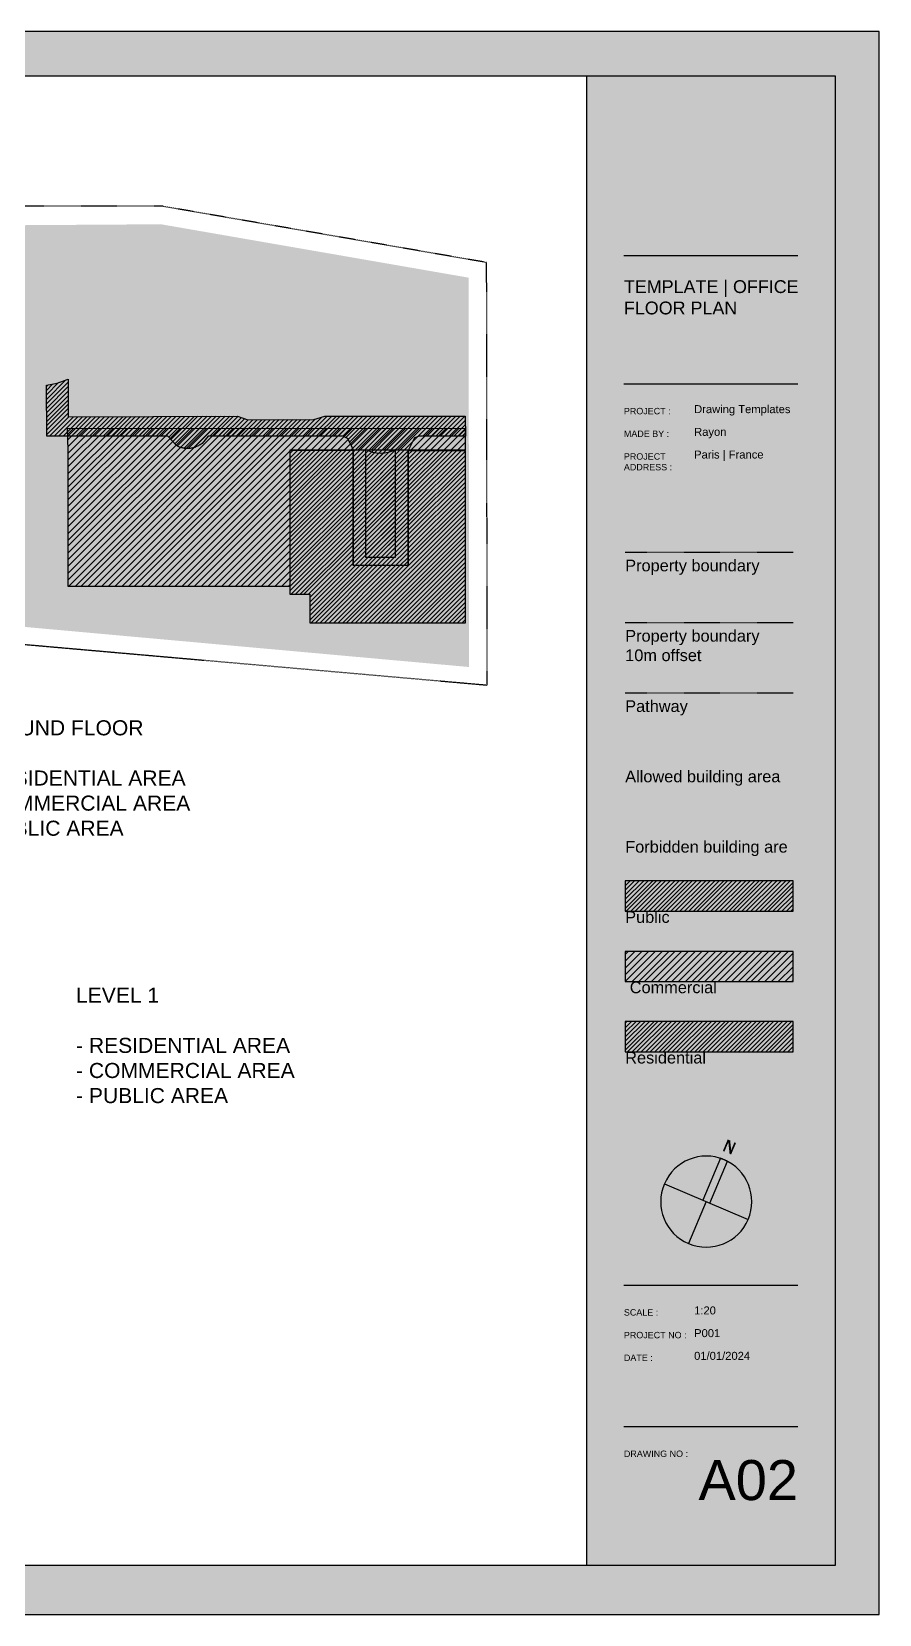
# Model space of a CAD drawing. Header units: metres. Extents: x 183920 to 185578, y 20757 to 21440.
# Drawn here: x 185408.9 to 185577.6, y 21119.2 to 21434.5 of the extents above; entities that cross this region are included whole.
import ezdxf

# ---------------------------------------------------------------- set-up
doc = ezdxf.new("R2010")
doc.units = ezdxf.units.M
for name, pattern in [('Commercial', [0]), ('Light Grey Page Line', [0]), ('Page Lines', [0]), ('Path', [0.00111125, 0.0003175, -0.00015875, 0.0003175, -0.00015875, 0, -0.00015875]), ('Property boundary', [0.00111125, 0.0003175, -0.00015875, 0.0003175, -0.00015875, 0, -0.00015875]), ('Public', [0]), ('Residential', [0]), ('Style Grey Hatch  Line', [0]), ('Style_5', [0.00111125, 0.0003175, -0.00015875, 0.0003175, -0.00015875, 0, -0.00015875])]:
    doc.linetypes.add(name, pattern=pattern)
for name, color, linetype, true_color in [('Import - Page 1', 7, 'Continuous', 0xff1493), ('Imported blocks_1', 7, 'Continuous', 0xc57dd9), ('Page and Legend', 7, 'Continuous', 0xf890f8), ('Walls', 7, 'Continuous', 0x68db4c), ('Zoning', 7, 'Continuous', 0x47d2e2)]:
    doc.layers.add(name, color=color, linetype=linetype, true_color=true_color)
doc.styles.add('Logo Text A3', font='', dxfattribs={"height": 0.0024})
doc.styles.add('Sheet Number A3', font='', dxfattribs={"height": 0.0075})
doc.styles.add('Style_14', font='', dxfattribs={"height": 3})
doc.styles.add('Style_18', font='', dxfattribs={"height": 3})
doc.styles.add('Style_6', font='', dxfattribs={"height": 4.2})
doc.styles.add('Text M A3', font='', dxfattribs={"height": 0.0015})
doc.styles.add('Text S A3', font='', dxfattribs={"height": 0.0012})
doc.styles.get('Logo Text A3').set_extended_font_data('arial')
doc.styles.get('Sheet Number A3').set_extended_font_data('arial')
doc.styles.get('Style_14').set_extended_font_data('arial')
doc.styles.get('Style_18').set_extended_font_data('arial')
doc.styles.get('Style_6').set_extended_font_data('arial')
doc.styles.get('Text M A3').set_extended_font_data('arial')
doc.styles.get('Text S A3').set_extended_font_data('arial')
pattern_1 = [(45, (0, 0), (-3.535533905932737, 3.535533905932738), []), (45, (0.8999999999999999, 0), (-3.535533905932737, 3.535533905932738), []), (45, (1.8, 0), (-3.535533905932737, 3.535533905932738), []), (45, (2.7, 0), (-3.535533905932737, 3.535533905932738), []), (45, (3.6, 0), (-3.535533905932737, 3.535533905932738), []), (45, (4.5, 0), (-3.535533905932737, 3.535533905932738), []), (45, (5.4, 0), (-3.535533905932737, 3.535533905932738), []), (45, (6.3, 0), (-3.535533905932737, 3.535533905932738), [])]
pattern_2 = [(45, (0, 0), (-5.303300858899106, 5.303300858899107), []), (45, (1.35, 0), (-5.303300858899106, 5.303300858899107), []), (45, (2.7, 0), (-5.303300858899106, 5.303300858899107), []), (45, (4.050000000000001, 0), (-5.303300858899106, 5.303300858899107), []), (45, (5.399999999999999, 0), (-5.303300858899106, 5.303300858899107), []), (45, (6.75, 0), (-5.303300858899106, 5.303300858899107), []), (45, (8.100000000000001, 0), (-5.303300858899106, 5.303300858899107), []), (45, (9.45, 0), (-5.303300858899106, 5.303300858899107), [])]

# ---------------------------------------------------------------- blocks, each defined once
blk = doc.blocks.new('ScaledText_4')
at = {"layer": 'Imported blocks_1', "insert": (-163.009084716711, 30.85567535590889), "char_height": 0.0015, "width": 0.006850961538461538, "attachment_point": 1, "style": 'Text M A3'}
blk.add_mtext('Rayon', dxfattribs=at)
blk = doc.blocks.new('ScaledText_8')
at = {"layer": 'Imported blocks_1', "insert": (-163.009084716711, 31.16509325436121), "char_height": 0.0015, "width": 0.01315865384615384, "attachment_point": 1, "style": 'Text M A3'}
blk.add_mtext('P001', dxfattribs=at)
blk = doc.blocks.new('ScaledText_13')
at = {"layer": 'Imported blocks_1', "insert": (-162.880430642298, 30.86945706665457), "char_height": 0.0012, "width": 0.01531380675831378, "attachment_point": 1, "style": 'Text S A3'}
blk.add_mtext('PROJECT ADDRESS :', dxfattribs=at)
blk = doc.blocks.new('ScaledText_20')
at = {"layer": 'Imported blocks_1', "insert": (-163.7394796803852, 34.1430555842989), "char_height": 0.0075, "width": 0.03090911319807309, "attachment_point": 3, "style": 'Sheet Number A3'}
blk.add_mtext('A02', dxfattribs=at)
blk = doc.blocks.new('ScaledText_27')
at = {"layer": 'Imported blocks_1', "insert": (-162.8804306422971, 31.17887496510691), "char_height": 0.0012, "width": 0.005611538461538461, "attachment_point": 1, "style": 'Text S A3'}
blk.add_mtext('DATE :', dxfattribs=at)
blk = doc.blocks.new('ScaledText_32')
at = {"layer": 'Imported blocks_1', "insert": (-163.7125384643408, 30.84210519768878), "char_height": 0.0024, "width": 0.04075906085664888, "attachment_point": 1, "style": 'Logo Text A3'}
blk.add_mtext('TEMPLATE | OFFICE FLOOR PLAN', dxfattribs=at)
blk = doc.blocks.new('ScaledText_38')
at = {"layer": 'Page and Legend', "insert": (185691.7441220085, 20079.06975461499), "char_height": 4.2, "width": 26.53942307692308, "attachment_point": 1, "style": 'Style_6'}
blk.add_mtext('Pathway', dxfattribs=at)
blk = doc.blocks.new('ScaledText_41')
at = {"layer": 'Imported blocks_1', "insert": (-162.8804306422971, 30.85387132344426), "char_height": 0.0012, "width": 0.009646153846153846, "attachment_point": 1, "style": 'Text S A3'}
blk.add_mtext('PROJECT :', dxfattribs=at)
blk = doc.blocks.new('Group 11_2')
at = {"layer": 'Zoning', "linetype": 'Property boundary'}
blk.add_lwpolyline([(185902.589719177, 20637.36246918879), (185902.246874185, 20878.51506117249), (185717.4754785246, 20910.6), (185608.0345602202, 20910.59999998474), (185608.0343258452, 20663.2453936615), (185902.589719177, 20637.36246918879)], close=True, dxfattribs=at)
blk = doc.blocks.new('ScaledText_49')
at = {"layer": 'Imported blocks_1', "insert": (-162.8804306422971, 31.21182893811335), "char_height": 0.0012, "width": 0.01302884615384615, "attachment_point": 1, "style": 'Text S A3'}
blk.add_mtext('DRAWING NO :', dxfattribs=at)
blk = doc.blocks.new('ScaledText_52')
at = {"layer": 'Page and Legend', "insert": (185691.7441220085, 20079.06975461499), "char_height": 4.2, "width": 57.15096153846154, "attachment_point": 1, "style": 'Style_6'}
blk.add_mtext('Property boundary\\P10m offset', dxfattribs=at)
blk = doc.blocks.new('A3  Title block minimal vertical')
at = {"layer": 'Imported blocks_1', "transparency": 33554483}
for points in [[(-0.2099314073314251, -0.1483019521171113), (-0.2005320687812578, -0.1390564406268284), (-0.2005320687812578, 0.1399498981545296), (0.1550605809780995, 0.1399498981545296), (0.1550605809780995, -0.1390564406268284), (-0.2005320687812578, -0.1390564406268284), (-0.2099314073314251, -0.1483019521171113), (0.2099314073314676, -0.1483019521171113), (0.2099314073314676, 0.1483019521171195), (-0.2099314073314251, 0.1483019521171195), (-0.2099314073314251, -0.1483019521171113)], [(0.180620286116124, -0.06146878940172724), (0.1815376347730086, -0.05930185374886622), (0.1819974989308505, -0.05949653224196715), (0.1821822954928767, -0.06129198126765741), (0.1827987791904129, -0.0598357405094971), (0.1830914200181305, -0.05995962682328857), (0.1821740715158963, -0.06212656211083859), (0.1818814305181397, -0.06200267572506291), (0.1816532951524526, -0.05984379838796855), (0.1809129289012087, -0.06159267109188005), (0.180620286116124, -0.06146878940172724)], [(0.176849900335257, -0.07067501146359047), (0.1781794616563782, -0.0712378667982959), (0.1815048096019954, -0.06338282175359325), (0.1801752482808742, -0.06281996641888782), (0.176849900335257, -0.07067501146359047)]]:
    blk.add_hatch(color=256, dxfattribs=at).paths.add_polyline_path(points, flags=0)
h = blk.add_hatch(color=256, dxfattribs=at)
edge = h.paths.add_edge_path(flags=0)
edge.add_line((0.1729157325874844, 0.1177487475928521), (0.1729157325874844, 0.1287278270255517))
edge.add_line((0.1729157325874844, 0.1287278270255517), (0.1807462492033576, 0.1287278270255517))
edge.add_arc((0.1805990281644988, 0.1254610725425581), 0.003270070165369793, -84.54646110202827, 87.41962837314571, ccw=False)
edge.add_line((0.1809098109081278, 0.1222058040478401), (0.1838130311677988, 0.1222058040478401))
edge.add_line((0.1838130311677988, 0.1222058040478401), (0.1838130311677994, 0.117748747597934))
edge.add_line((0.1838130311677994, 0.117748747597934), (0.1816867290057862, 0.117748747597934))
edge.add_line((0.1816867290057862, 0.117748747597934), (0.1750829251756895, 0.1221240231954549))
edge.add_line((0.1750829251756895, 0.1221240231954549), (0.1750829251757067, 0.117748747597934))
edge.add_line((0.1750829251757067, 0.117748747597934), (0.1729157325874844, 0.1177487475928521))
edge.add_line((0.1729157325874844, 0.1177487475928521), (0.1729157325874844, 0.1177487475928521))
at = {"layer": 'Imported blocks_1', "linetype": 'Page Lines'}
blk.add_lwpolyline([(-0.2099314073314248, -0.1483019521171226), (0.2099314073314677, -0.1483019521171226), (0.2099314073314677, 0.1483019521171085), (-0.2099314073314248, 0.1483019521171085), (-0.2099314073314248, -0.1483019521171226)], close=True, dxfattribs=at)
at = {"layer": 'Imported blocks_1', "linetype": 'Light Grey Page Line'}
blk.add_lwpolyline([(-0.2005320687812571, -0.1390564406268426), (0.2016915466515925, -0.1390564406268426), (0.2016915466515925, 0.1399498981545153), (-0.2005320687812571, 0.1399498981545153), (-0.2005320687812571, -0.1390564406268426)], close=True, dxfattribs=at)
at = {"layer": 'Imported blocks_1', "linetype": 'Page Lines'}
for points in [[(0.1550605809780948, 0.1399498873225211), (0.1550605809780948, -0.1390564115214913)], [(0.1620890018502521, 0.1063220825233825), (0.1946958290670561, 0.1063220825233826)], [(0.1620890018502521, 0.08229276619199163), (0.1946958290670561, 0.08229276619199169)], [(0.1696640652904924, -0.06763296629800761), (0.1853741733023694, -0.07428366977652559)], [(0.1775191192964622, -0.07095831803726764), (0.1741937578623408, -0.07881339494414248)], [(0.1620890018502521, -0.08661477361748393), (0.1946958290670561, -0.08661477361748388)], [(0.1620890018502521, -0.1131120256841145), (0.1946958290670561, -0.1131120256841145)]]:
    blk.add_lwpolyline(points, dxfattribs=at)
blk.add_lwpolyline([(0.1853741690138136, -0.07428368252904301, 1), (0.1696640592010107, -0.06763297828812262, 1), (0.1853741690138136, -0.07428368252904301)], format="xyb", close=True, dxfattribs=at)
at = {"layer": 'Imported blocks_1', "linetype": 'Style Grey Hatch  Line'}
blk.add_lwpolyline([(0.176849900335257, -0.07067501146359047), (0.1781794616563782, -0.0712378667982959), (0.1815048096019954, -0.06338282175359325), (0.1801752482808742, -0.06281996641888782), (0.176849900335257, -0.07067501146359047)], close=True, dxfattribs=at)
blk = doc.blocks.new('ScaledText_57')
at = {"layer": 'Imported blocks_1', "insert": (-163.009084716711, 31.15730038275606), "char_height": 0.0015, "width": 0.01315865384615384, "attachment_point": 1, "style": 'Text M A3'}
blk.add_mtext('1:20', dxfattribs=at)
blk = doc.blocks.new('ScaledText_65')
at = {"layer": 'Imported blocks_1', "insert": (-162.8804306422971, 31.17108209350176), "char_height": 0.0012, "width": 0.01295, "attachment_point": 1, "style": 'Text S A3'}
blk.add_mtext('PROJECT NO :', dxfattribs=at)
blk = doc.blocks.new('ScaledText_70')
at = {"layer": 'Imported blocks_1', "insert": (-163.0090847169364, 30.86346822730583), "char_height": 0.0015, "width": 0.01540384615384615, "attachment_point": 1, "style": 'Text M A3'}
blk.add_mtext('Paris | France ', dxfattribs=at)
blk = doc.blocks.new('ScaledText_73')
at = {"layer": 'Page and Legend', "insert": (185691.7441220084, 20079.06975461499), "char_height": 4.2, "width": 100.959999763976, "attachment_point": 1, "style": 'Style_6'}
blk.add_mtext('Residential', dxfattribs=at)
blk = doc.blocks.new('ScaledText_78')
at = {"layer": 'Imported blocks_1', "insert": (-162.8804306422971, 31.1632892218966), "char_height": 0.0012, "width": 0.007021153846153847, "attachment_point": 1, "style": 'Text S A3'}
blk.add_mtext('SCALE :', dxfattribs=at)
blk = doc.blocks.new('ScaledText_81')
at = {"layer": 'Page and Legend', "insert": (185691.7441220084, 20079.06975461499), "char_height": 4.2, "width": 100.959999763976, "attachment_point": 1, "style": 'Style_6'}
blk.add_mtext('Public', dxfattribs=at)
blk = doc.blocks.new('ScaledText_86')
at = {"layer": 'Page and Legend', "insert": (185691.7441220085, 20079.06975461499), "char_height": 4.2, "width": 68.46538461538461, "attachment_point": 1, "style": 'Style_6'}
blk.add_mtext('Forbidden building are', dxfattribs=at)
blk = doc.blocks.new('ScaledText_90')
at = {"layer": 'Page and Legend', "insert": (185691.7441220085, 20079.06975461499), "char_height": 4.2, "width": 89.99999976384957, "attachment_point": 1, "style": 'Style_6'}
blk.add_mtext('Allowed building area', dxfattribs=at)
blk = doc.blocks.new('ScaledText_93')
at = {"layer": 'Imported blocks_1', "insert": (-163.009084716711, 30.84788248430374), "char_height": 0.0015, "width": 0.0243188894388678, "attachment_point": 1, "style": 'Text M A3'}
blk.add_mtext('Drawing Templates', dxfattribs=at)
blk = doc.blocks.new('ScaledText_96')
at = {"layer": 'Page and Legend', "insert": (185691.7441220085, 20079.06975461499), "char_height": 4.2, "width": 57.15096153846154, "attachment_point": 1, "style": 'Style_6'}
blk.add_mtext('Property boundary', dxfattribs=at)
blk = doc.blocks.new('ScaledText_99')
at = {"layer": 'Page and Legend', "insert": (185691.7441220084, 20079.06975461499), "char_height": 4.2, "width": 100.959999763976, "attachment_point": 1, "style": 'Style_6'}
blk.add_mtext(' Commercial', dxfattribs=at)
blk = doc.blocks.new('ScaledText_101')
at = {"layer": 'Imported blocks_1', "insert": (-162.8804306422971, 30.86166419504942), "char_height": 0.0012, "width": 0.009259615384615385, "attachment_point": 1, "style": 'Text S A3'}
blk.add_mtext('MADE BY :', dxfattribs=at)
blk = doc.blocks.new('ScaledText_110')
at = {"layer": 'Imported blocks_1', "insert": (-163.0090847169363, 31.17288612575816), "char_height": 0.0015, "width": 0.01316105769230769, "attachment_point": 1, "style": 'Text M A3'}
blk.add_mtext('01/01/2024', dxfattribs=at)

msp = doc.modelspace()

# ---------------------------------------------------------------- hatches: boundary and pattern name
at = {"layer": 'Page and Legend', "transparency": 33554483}
for points in [[(185527.0392093316, 21287.27530224979), (185560.4797272277, 21287.27530224979), (185560.4797272277, 21293.32261759142), (185527.0392093316, 21293.32261759142), (185527.0392093316, 21287.27530224979)], [(185527.0392094574, 21273.2693594425), (185560.4797273536, 21273.2693594425), (185560.4797273536, 21279.31655825903), (185527.0392094574, 21279.31655825903), (185527.0392094574, 21273.2693594425)]]:
    msp.add_hatch(color=256, dxfattribs=at).paths.add_polyline_path(points, flags=0)
at = {"layer": 'Page and Legend'}
h = msp.add_hatch(dxfattribs=at)
h.set_pattern_fill('PATTERN_2', color=256, scale=10, style=0, pattern_type=2)
h.set_pattern_definition(pattern_1)
h.paths.add_polyline_path([(185527.0392096184, 21259.26341663522), (185560.4797275146, 21259.26341663522), (185560.4797275146, 21265.31061545173), (185527.0392096184, 21265.31061545173), (185527.0392096184, 21259.26341663522)], flags=0)
h = msp.add_hatch(dxfattribs=at)
h.set_pattern_fill('PATTERN_1', color=256, scale=15, style=0, pattern_type=2)
h.set_pattern_definition(pattern_2)
h.paths.add_polyline_path([(185527.0392096184, 21245.25747382795), (185560.4797275146, 21245.25747382795), (185560.4797275146, 21251.23526787294), (185527.0392096184, 21251.23526787294), (185527.0392096184, 21245.25747382795)], flags=0)
h = msp.add_hatch(dxfattribs=at)
h.set_pattern_fill('PATTERN_3', color=256, scale=10, style=0, pattern_type=2)
h.set_pattern_definition(pattern_1)
h.paths.add_polyline_path([(185527.0392094574, 21231.25153102072), (185560.4797273536, 21231.25153102072), (185560.4797273536, 21237.29872983726), (185527.0392094574, 21237.29872983726), (185527.0392094574, 21231.25153102072)], flags=0)
at = {"layer": 'Walls'}
h = msp.add_hatch(dxfattribs=at)
h.set_pattern_fill('PATTERN_3', color=256, scale=10, style=0, pattern_type=2)
h.set_pattern_definition(pattern_1)
h.paths.add_polyline_path([(185472.931882345, 21351.05046319508), (185460.2823951065, 21351.05335629263), (185460.2823951454, 21322.38561236357), (185464.2477600416, 21322.38561236357), (185464.2477600416, 21316.73005707004), (185495.2118925746, 21316.73005707004), (185495.2118925746, 21350.98242203546), (185483.7851572792, 21350.98242203546), (185483.7851572792, 21328.11214173909), (185472.865611468, 21328.11214173909), (185472.865611468, 21351.04768181454), (185472.7466316621, 21351.00977504594)], flags=0)
h = msp.add_hatch(dxfattribs=at)
h.set_pattern_fill('PATTERN_3', color=256, scale=10, style=0, pattern_type=2)
h.set_pattern_definition(pattern_1)
edge = h.paths.add_edge_path(flags=0)
edge.add_arc((185478.3235698491, 21356.54651223591), 6.103593369084156, 240.51333367870672, 299.4866663212934, ccw=False)
edge.add_line((185475.319253014, 21351.23351568318), (185475.3192529153, 21329.77048646423))
edge.add_line((185475.3192529153, 21329.77048646423), (185481.3279303156, 21329.77048636635))
edge.add_line((185481.3279303156, 21329.77048636635), (185481.3278866843, 21351.23351568318))
edge.add_line((185481.3278866843, 21351.23351568318), (185481.3278866843, 21351.23351568318))
at = {"layer": 'Zoning', "transparency": 33554483}
msp.add_hatch(color=256, dxfattribs=at).paths.add_polyline_path([(185495.9709762265, 21307.90410859455), (185495.8577948848, 21385.46955560161), (185434.6188952493, 21396.10348701227), (185400.2257240698, 21395.87546992928), (185400.2492044805, 21316.54338081479), (185495.9709762265, 21307.90410859455)], flags=0)
at = {"layer": 'Zoning'}
h = msp.add_hatch(dxfattribs=at)
h.set_pattern_fill('PATTERN_2', color=256, scale=10, style=0, pattern_type=2)
h.set_pattern_definition(pattern_1)
edge = h.paths.add_edge_path(flags=0)
edge.add_line((185472.928, 21349.26161780026), (185472.96, 21351.15561780026))
edge.add_line((185472.96, 21351.15561780026), (185471.84, 21353.33361780026))
edge.add_line((185471.84, 21353.33361780026), (185471.584, 21353.51961780027))
edge.add_line((185471.584, 21353.51961780027), (185470.832, 21353.89561780027))
edge.add_line((185470.832, 21353.89561780027), (185444, 21353.89561780027))
edge.add_line((185444, 21353.89561780027), (185442.816, 21352.40561780026))
edge.add_spline(control_points=[(185442.816, 21352.40561780026), (185440.016, 21350.59761780026), (185437.632, 21352.08961780027)], knot_values=[0, 0, 0, 1, 1, 1], degree=2, periodic=0)
edge.add_line((185437.632, 21352.08961780027), (185436, 21353.89561780027))
edge.add_line((185436, 21353.89561780027), (185416.096, 21353.89561780027))
edge.add_line((185416.096, 21353.89561780027), (185411.888, 21353.87361780027))
edge.add_line((185411.888, 21353.87361780027), (185411.856, 21364.02561780027))
edge.add_line((185411.856, 21364.02561780027), (185413.9538489217, 21364.45371442633))
edge.add_line((185413.9538489217, 21364.45371442633), (185416.1314481698, 21365.28046216124))
edge.add_line((185416.1314481698, 21365.28046216124), (185416.112, 21357.71961780027))
edge.add_line((185416.112, 21357.71961780027), (185449.824, 21357.88161780027))
edge.add_line((185449.824, 21357.88161780027), (185451.936, 21357.16961780026))
edge.add_line((185451.936, 21357.16961780026), (185465.024, 21357.19161780026))
edge.add_line((185465.024, 21357.19161780026), (185467.232, 21357.88761780026))
edge.add_line((185467.232, 21357.88761780026), (185495.2, 21357.86961780026))
edge.add_line((185495.2, 21357.86961780026), (185495.264, 21353.89561780027))
edge.add_line((185495.264, 21353.89561780027), (185486, 21353.89561780027))
edge.add_line((185486, 21353.89561780027), (185485.12, 21353.54761780026))
edge.add_line((185485.12, 21353.54761780026), (185483.808, 21351.00961780026))
edge.add_line((185483.808, 21351.00961780026), (185483.808, 21328.11161780027))
edge.add_line((185483.808, 21328.11161780027), (185472.928, 21328.11161780027))
edge.add_line((185472.928, 21328.11161780027), (185472.928, 21349.26161780026))
h = msp.add_hatch(dxfattribs=at)
h.set_pattern_fill('PATTERN_1', color=256, scale=15, style=0, pattern_type=2)
h.set_pattern_definition(pattern_2)
h.paths.add_polyline_path([(185460.2685189568, 21323.95515398841), (185416.1464763958, 21323.9551539883), (185416.1464764636, 21351.08325455326), (185416.0237516729, 21355.44835222253), (185495.1923984746, 21355.46090362158), (185495.1923984746, 21351.08046535347), (185460.2685190247, 21351.08185995349), (185460.2685189568, 21323.95515398841)], flags=0)

# ---------------------------------------------------------------- linework, layer by layer
at = {"layer": 'Page and Legend', "linetype": 'Property boundary'}
msp.add_lwpolyline([(185527.0446598549, 21330.79761767867), (185560.4797270465, 21330.79761780026)], dxfattribs=at)
at = {"layer": 'Page and Legend', "linetype": 'Style_5'}
msp.add_lwpolyline([(185527.0446598761, 21316.79167487137), (185560.4797270678, 21316.79167499298)], dxfattribs=at)
at = {"layer": 'Page and Legend', "linetype": 'Path'}
msp.add_lwpolyline([(185527.0446598761, 21302.78573206408), (185560.4797270677, 21302.78573218568)], dxfattribs=at)
at = {"layer": 'Page and Legend', "linetype": 'Public'}
msp.add_lwpolyline([(185527.0392096184, 21259.26341663522), (185560.4797275146, 21259.26341663522), (185560.4797275146, 21265.31061545173), (185527.0392096184, 21265.31061545173), (185527.0392096184, 21259.26341663522)], close=True, dxfattribs=at)
at = {"layer": 'Page and Legend', "linetype": 'Commercial'}
msp.add_lwpolyline([(185527.0392096184, 21245.25747382795), (185560.4797275146, 21245.25747382795), (185560.4797275146, 21251.23526787294), (185527.0392096184, 21251.23526787294), (185527.0392096184, 21245.25747382795)], close=True, dxfattribs=at)
at = {"layer": 'Page and Legend', "linetype": 'Residential'}
msp.add_lwpolyline([(185527.0392094574, 21231.25153102072), (185560.4797273536, 21231.25153102072), (185560.4797273536, 21237.29872983726), (185527.0392094574, 21237.29872983726), (185527.0392094574, 21231.25153102072)], close=True, dxfattribs=at)
at = {"layer": 'Walls', "linetype": 'Residential'}
msp.add_lwpolyline([(185472.931882345, 21351.05046319508), (185460.2823951065, 21351.05335629263), (185460.2823951454, 21322.38561236357), (185464.2477600416, 21322.38561236357), (185464.2477600416, 21316.73005707004), (185495.2118925746, 21316.73005707004), (185495.2118925746, 21350.98242203546), (185483.7851572792, 21350.98242203546), (185483.7851572792, 21328.11214173909), (185472.865611468, 21328.11214173909), (185472.865611468, 21351.04768181454), (185472.7466316621, 21351.00977504594)], dxfattribs=at)
msp.add_lwpolyline([(185481.3278866843, 21351.23351568318, -0.2631536085381889), (185475.319253014, 21351.23351568318), (185475.3192529153, 21329.77048646423), (185481.3279303156, 21329.77048636635), (185481.3278866843, 21351.23351568318)], format="xyb", close=True, dxfattribs=at)
at = {"layer": 'Zoning', "linetype": 'Public'}
for points in [[(185437.632, 21352.08961780027), (185436, 21353.89561780027), (185416.096, 21353.89561780027), (185411.888, 21353.87361780027), (185411.856, 21364.02561780027), (185413.9538489217, 21364.45371442633), (185416.1314481698, 21365.28046216124), (185416.112, 21357.71961780027), (185449.824, 21357.88161780027), (185451.936, 21357.16961780026), (185465.024, 21357.19161780026), (185467.232, 21357.88761780026), (185495.2, 21357.86961780026), (185495.264, 21353.89561780027), (185486, 21353.89561780027), (185485.12, 21353.54761780026), (185483.808, 21351.00961780026), (185483.808, 21328.11161780027), (185472.928, 21328.11161780027), (185472.928, 21349.26161780026)], [(185472.928, 21349.26161780026), (185472.96, 21351.15561780026), (185471.84, 21353.33361780026), (185471.584, 21353.51961780027), (185470.832, 21353.89561780027), (185444, 21353.89561780027), (185442.816, 21352.40561780026)]]:
    msp.add_lwpolyline(points, dxfattribs=at)
at = {"layer": 'Zoning', "linetype": 'Commercial'}
msp.add_lwpolyline([(185460.2685189568, 21323.95515398841), (185416.1464763958, 21323.9551539883), (185416.1464764636, 21351.08325455326), (185416.0237516729, 21355.44835222253), (185495.1923984746, 21355.46090362158), (185495.1923984746, 21351.08046535347), (185460.2685190247, 21351.08185995349), (185460.2685189568, 21323.95515398841)], close=True, dxfattribs=at)
at = {"layer": 'Zoning'}
msp.add_open_spline([(185442.816, 21352.40561780026), (185440.016, 21350.59761780026), (185437.632, 21352.08961780027)], degree=2, dxfattribs=at)

# ---------------------------------------------------------------- block references
at = {"layer": 'Imported blocks_1', "yscale": 1062.975773071686}
for name, p, xscale in [('ScaledText_32', (359549.2388905787, -11399.4524736129), 1062.975773070967), ('ScaledText_41', (358664.7283622931, -11437.38832262452), 1062.975773071686), ('ScaledText_93', (358815.4650028459, -11430.47707908147), 1062.975773073028), ('ScaledText_101', (358664.728362293, -11450.19389317758), 1062.975773071686), ('ScaledText_4', (358815.4650026271, -11443.28264963454), 1062.975773071686), ('ScaledText_70', (358815.4650029974, -11456.08821984544), 1062.975773071686), ('ScaledText_13', (358664.7283622477, -11462.99946373064), 1062.975773071401), ('ScaledText_78', (358664.728362293, -11945.83667514071), 1062.975773071686), ('ScaledText_57', (358815.465002627, -11938.92543159766), 1062.975773071686), ('ScaledText_65', (358664.728362293, -11958.64224569378), 1062.975773071686), ('ScaledText_8', (358815.465002627, -11951.73100215073), 1062.975773071686), ('ScaledText_110', (358815.4650029974, -11964.53657236164), 1062.975773071686), ('ScaledText_27', (358664.728362293, -11971.44781624684), 1062.975773071686), ('ScaledText_49', (358664.728362293, -12025.5991545107), 1062.975773071686), ('ScaledText_20', (359612.5374662217, -15143.31766231307), 1062.97577307287)]:
    msp.add_blockref(name, p, dxfattribs=dict(at, xscale=xscale))
at = {"layer": 'Page and Legend', "yscale": 0.5541007879359146}
for name, p, xscale in [('ScaledText_96', (82635.09747813208, 10203.46567328924), 0.5541007879359146), ('ScaledText_52', (82635.09747813205, 10189.45946443366), 0.5541007879359146), ('ScaledText_38', (82635.09747813205, 10175.45325557809), 0.5541007879359146), ('ScaledText_90', (82635.09747812612, 10161.44704672252), 0.5541007879359464), ('ScaledText_86', (82635.09747813208, 10147.44083786694), 0.5541007879359146), ('ScaledText_81', (82635.09747817738, 10133.43462901136), 0.5541007879356705), ('ScaledText_99', (82635.09747817738, 10119.42842015579), 0.5541007879356705), ('ScaledText_73', (82635.09747817738, 10105.42221130021), 0.5541007879356705)]:
    msp.add_blockref(name, p, dxfattribs=dict(at, xscale=xscale))
at = {"layer": 'Zoning'}
for name, p, xscale, yscale in [('A3  Title block minimal vertical', (185354.48, 21276.833), 1062.975773071686, 1062.975773071686), ('Group 11_2', (120612.1303805597, 14101.04705167095), 0.3490400006450455, 0.3490400006450455)]:
    msp.add_blockref(name, p, dxfattribs=dict(at, xscale=xscale, yscale=yscale))

# ---------------------------------------------------------------- texts
at = {"layer": 'Import - Page 1', "char_height": 3, "width": 95.5042759497561, "attachment_point": 1}
for s, insert, style in [('GROUND FLOOR\\P\\P- RESIDENTIAL AREA\\P- COMMERCIAL AREA\\P- PUBLIC AREA', (185396.9060119242, 21297.29688859526), 'Style_18'), ('LEVEL 1\\P\\P- RESIDENTIAL AREA\\P- COMMERCIAL AREA\\P- PUBLIC AREA', (185417.7062896201, 21244.03730256055), 'Style_14')]:
    msp.add_mtext(s, dxfattribs=dict(at, insert=insert, style=style))

doc.saveas('drawing.dxf')
